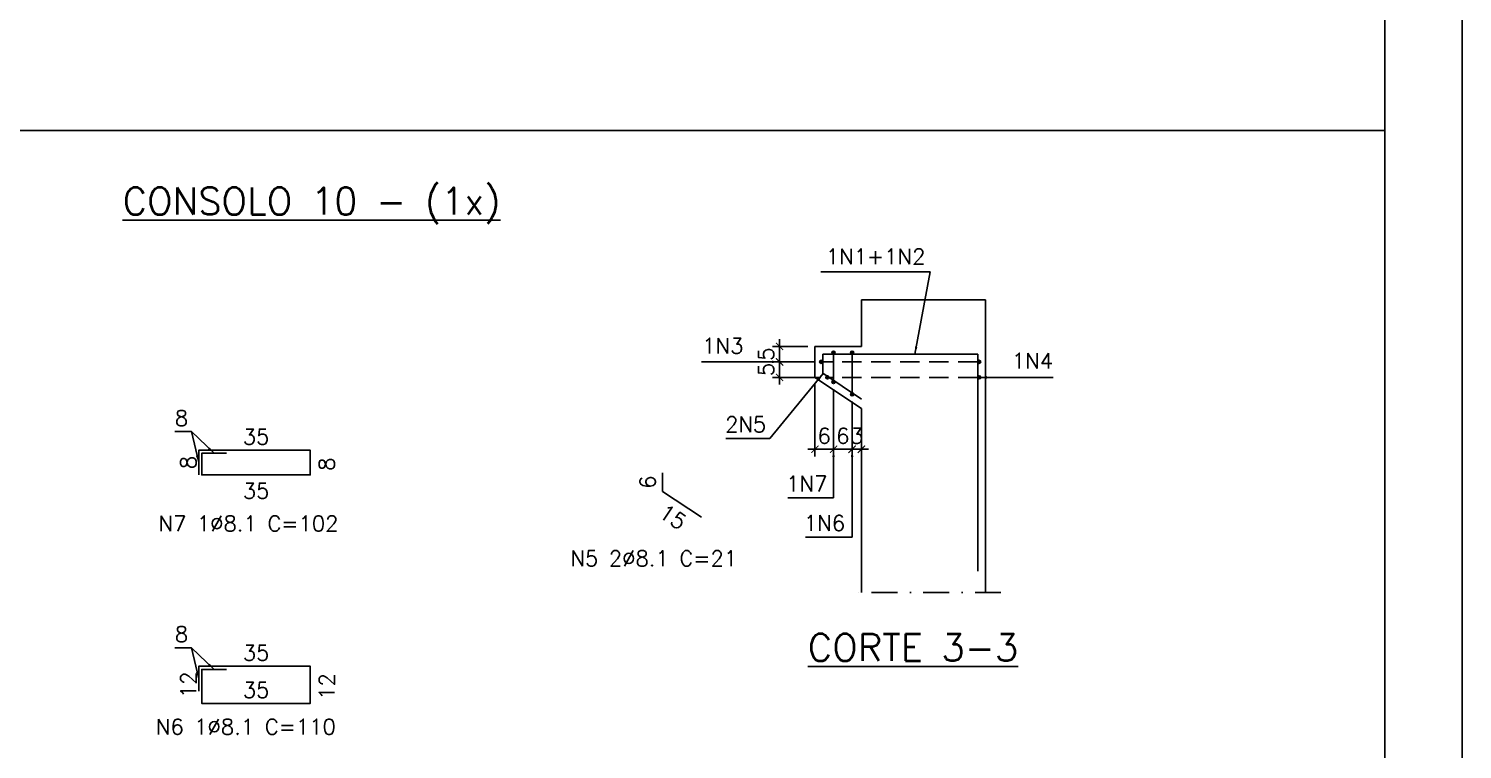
# Model space of a CAD drawing. Header units: centimetres. Extents: x 1658 to 19651, y 8082 to 11444.
# Drawn here: x 10381 to 11768, y 9110 to 9807 of the extents above; entities that cross this region are included whole.
import ezdxf

# ---------------------------------------------------------------- set-up
doc = ezdxf.new("R2010")
doc.units = ezdxf.units.CM
doc.header["$LTSCALE"] = 50
doc.header["$MEASUREMENT"] = 0
doc.header["$PDMODE"] = 67
doc.linetypes.add('DASHDOT', pattern=[1, 0.5, -0.25, 0, -0.25])
doc.linetypes.add('HIDDEN', pattern=[0.375, 0.25, -0.125])
for name, color, linetype in [('FORMATO-PRECON', 2, 'Continuous'), ('HACHURAS-PRECON', 1, 'Continuous'), ('LINHA CENTRO-PRECON', 1, 'DASHDOT'), ('LINHA-01-PRECON', 1, 'Continuous'), ('LINHA-02-PRECON', 2, 'Continuous'), ('LINHA-04-PRECON', 4, 'Continuous'), ('X1', 2, 'Continuous')]:
    doc.layers.add(name, color=color, linetype=linetype)
doc.styles.add('PRECON-ROMANS', font='romans.shx')
doc.styles.get("Standard").update_dxf_attribs({"font": 'romans.shx'})
doc.dimstyles.new('ESC50-50', dxfattribs={"dimscale": 50, "dimtxt": 0.2, "dimasz": 0.15, "dimexe": 0.15, "dimexo": 0.15, "dimgap": 0.08, "dimtad": 1, "dimdec": 1, "dimzin": 12, "dimdsep": 46, "dimtxsty": 'Standard', "dimblk": 'ARCHTICK', "dimcen": 0.09, "dimdle": 0.15, "dimclrd": 256, "dimclre": 256, "dimclrt": 2, "dimazin": 3, "dimtfac": 1, "dimtdec": 1, "dimtmove": 1, "dimatfit": 2, "dimfxl": 0.15, "dimtolj": 1, "dimtzin": 0, "dimarcsym": 0})
doc.dimstyles.new('ESC75-25', dxfattribs={"dimscale": 0, "dimtxt": 15, "dimasz": 7, "dimexe": 7, "dimexo": 7, "dimgap": 5.5, "dimtad": 1, "dimdec": 1, "dimlfac": 0.333333, "dimdsep": 46, "dimtxsty": 'Standard', "dimblk": 'ARCHTICK', "dimcen": 0.1, "dimdle": 7, "dimclrd": 256, "dimclre": 256, "dimclrt": 2, "dimadec": 0, "dimazin": 0, "dimtfac": 1, "dimtdec": 1, "dimtix": 1, "dimtmove": 2, "dimatfit": 3, "dimfxl": 1, "dimarcsym": 0})
doc.dimstyles.new('ESC75-75', dxfattribs={"dimscale": 0, "dimtxt": 15, "dimasz": 7, "dimexe": 7, "dimexo": 7, "dimgap": 5.5, "dimtad": 1, "dimdec": 1, "dimdsep": 46, "dimtxsty": 'Standard', "dimblk": 'ARCHTICK', "dimcen": 0.1, "dimdle": 7, "dimclrd": 256, "dimclre": 256, "dimclrt": 2, "dimadec": 0, "dimazin": 0, "dimtfac": 1, "dimtdec": 1, "dimtix": 1, "dimtmove": 2, "dimatfit": 3, "dimfxl": 1, "dimarcsym": 0})

# ---------------------------------------------------------------- blocks, each defined once
blk = doc.blocks.new('A$C2E607E54')
at = {"layer": 'FORMATO-PRECON'}
blk.add_lwpolyline([(0, 4200), (2970, 4200), (2970, 0), (0, 0)], close=True, dxfattribs=at)
at = {"layer": 'FORMATO-PRECON', "color": 6}
blk.add_lwpolyline([(100, 3950), (2870, 3950), (2870, 100), (100, 100)], close=True, dxfattribs=at)
blk = doc.blocks.new('*D174')
at = {"layer": 'Defpoints', "color": 0, "linetype": 'Continuous', "transparency": 16777216}
for p in [(10994.4, 9359.4, 0), (10994.4, 9359.4), (11031.9, 9334.4, 0)]:
    blk.add_point(p, dxfattribs=at)
at = {"layer": 'LINHA-01-PRECON', "color": 2, "linetype": 'Continuous', "transparency": 16777216, "insert": (11004.3, 9334.7), "char_height": 15, "attachment_point": 5, "rotation": 326.3099}
blk.add_mtext('15', dxfattribs=at)
blk = doc.blocks.new('_ArchTick')
at = {"color": 0, "linetype": 'ByBlock', "const_width": 0.15}
blk.add_lwpolyline([(-0.5, -0.5), (0.5, 0.5)], dxfattribs=at)
blk = doc.blocks.new('*D175')
at = {"layer": 'Defpoints', "color": 0, "linetype": 'Continuous', "transparency": 16777216}
for p in [(10994.4, 9377.3, 0), (10994.4, 9377.3), (10994.4, 9359.4)]:
    blk.add_point(p, dxfattribs=at)
at = {"layer": 'LINHA-01-PRECON', "color": 2, "linetype": 'Continuous', "transparency": 16777216, "insert": (10980, 9368.3), "char_height": 15, "attachment_point": 5, "rotation": 90}
blk.add_mtext('6', dxfattribs=at)
blk = doc.blocks.new('*D176')
at = {"layer": 'Defpoints', "color": 0, "transparency": 16777216}
for p in [(11141.8, 9499.8, 0), (11107.6, 9484.8), (11147.8, 9484.8, 0)]:
    blk.add_point(p, dxfattribs=at)
at = {"layer": 'LINHA-01-PRECON', "lineweight": -2, "transparency": 16777216}
for p, q in [((11107.6, 9499.8), (11107.6, 9506.8)), ((11134.8, 9499.8), (11100.6, 9499.8)), ((11107.6, 9499.8), (11107.6, 9484.8)), ((11140.8, 9484.8), (11100.6, 9484.8)), ((11107.6, 9484.8), (11107.6, 9477.8))]:
    blk.add_line(p, q, dxfattribs=at)
at = {"layer": 'LINHA-01-PRECON', "lineweight": -2, "transparency": 16777216, "xscale": 7, "yscale": 7, "zscale": 7}
for p, rotation in [((11107.6, 9499.8), 270), ((11107.6, 9484.8), 90)]:
    blk.add_blockref('_ArchTick', p, dxfattribs=dict(at, rotation=rotation))
at = {"layer": 'LINHA-01-PRECON', "color": 2, "transparency": 16777216, "insert": (11094.6, 9492.3), "char_height": 15, "attachment_point": 5, "rotation": 90}
blk.add_mtext('5', dxfattribs=at)
blk = doc.blocks.new('*D177')
at = {"layer": 'Defpoints', "color": 0, "transparency": 16777216}
for p in [(11147.8, 9484.8, 0), (11107.6, 9469.8), (11153.8, 9469.8, 0)]:
    blk.add_point(p, dxfattribs=at)
at = {"layer": 'LINHA-01-PRECON', "lineweight": -2, "transparency": 16777216}
for p, q in [((11107.6, 9484.8), (11107.6, 9491.8)), ((11140.8, 9484.8), (11100.6, 9484.8)), ((11107.6, 9484.8), (11107.6, 9469.8)), ((11146.8, 9469.8), (11100.6, 9469.8)), ((11107.6, 9469.8), (11107.6, 9462.8))]:
    blk.add_line(p, q, dxfattribs=at)
at = {"layer": 'LINHA-01-PRECON', "lineweight": -2, "transparency": 16777216, "xscale": 7, "yscale": 7, "zscale": 7}
for p, rotation in [((11107.6, 9484.8), 270), ((11107.6, 9469.8), 90)]:
    blk.add_blockref('_ArchTick', p, dxfattribs=dict(at, rotation=rotation))
at = {"layer": 'LINHA-01-PRECON', "color": 2, "transparency": 16777216, "insert": (11094.6, 9477.3), "char_height": 15, "attachment_point": 5, "rotation": 90}
blk.add_mtext('5', dxfattribs=at)
blk = doc.blocks.new('*D181')
at = {"layer": 'Defpoints', "color": 0, "transparency": 16777216}
for p in [(11141.8, 9469.8, 0), (11159.8, 9465.3, 0), (11159.8, 9400.2)]:
    blk.add_point(p, dxfattribs=at)
at = {"layer": 'LINHA-01-PRECON', "lineweight": -2, "transparency": 16777216}
for p, q in [((11141.8, 9462.8), (11141.8, 9393.2)), ((11159.8, 9458.3), (11159.8, 9393.2)), ((11141.8, 9400.2), (11134.8, 9400.2)), ((11141.8, 9400.2), (11159.8, 9400.2)), ((11159.8, 9400.2), (11166.8, 9400.2))]:
    blk.add_line(p, q, dxfattribs=at)
at = {"layer": 'LINHA-01-PRECON', "lineweight": -2, "transparency": 16777216, "xscale": 7, "yscale": 7, "zscale": 7}
blk.add_blockref('_ArchTick', (11141.8, 9400.2), dxfattribs=at)
at = {"layer": 'LINHA-01-PRECON', "lineweight": -2, "transparency": 16777216, "xscale": 7, "yscale": 7, "zscale": 7, "rotation": 180}
blk.add_blockref('_ArchTick', (11159.8, 9400.2), dxfattribs=at)
at = {"layer": 'LINHA-01-PRECON', "color": 2, "transparency": 16777216, "insert": (11150.8, 9413.2), "char_height": 15, "attachment_point": 5}
blk.add_mtext('6', dxfattribs=at)
blk = doc.blocks.new('*D182')
at = {"layer": 'Defpoints', "color": 0, "transparency": 16777216}
for p in [(11159.8, 9465.3, 0), (11177.8, 9453.3, 0), (11177.8, 9400.2)]:
    blk.add_point(p, dxfattribs=at)
at = {"layer": 'LINHA-01-PRECON', "lineweight": -2, "transparency": 16777216}
for p, q in [((11159.8, 9458.3), (11159.8, 9393.2)), ((11177.8, 9446.3), (11177.8, 9393.2)), ((11159.8, 9400.2), (11152.8, 9400.2)), ((11159.8, 9400.2), (11177.8, 9400.2)), ((11177.8, 9400.2), (11184.8, 9400.2))]:
    blk.add_line(p, q, dxfattribs=at)
at = {"layer": 'LINHA-01-PRECON', "lineweight": -2, "transparency": 16777216, "xscale": 7, "yscale": 7, "zscale": 7}
blk.add_blockref('_ArchTick', (11159.8, 9400.2), dxfattribs=at)
at = {"layer": 'LINHA-01-PRECON', "lineweight": -2, "transparency": 16777216, "xscale": 7, "yscale": 7, "zscale": 7, "rotation": 180}
blk.add_blockref('_ArchTick', (11177.8, 9400.2), dxfattribs=at)
at = {"layer": 'LINHA-01-PRECON', "color": 2, "transparency": 16777216, "insert": (11168.8, 9413.2), "char_height": 15, "attachment_point": 5}
blk.add_mtext('6', dxfattribs=at)
blk = doc.blocks.new('*D183')
at = {"layer": 'Defpoints', "color": 0, "transparency": 16777216}
for p in [(11177.8, 9453.3, 0), (11186.8, 9400.2), (11186.8, 9400.2)]:
    blk.add_point(p, dxfattribs=at)
at = {"layer": 'LINHA-01-PRECON', "lineweight": -2, "transparency": 16777216}
for p, q in [((11177.8, 9446.3), (11177.8, 9393.2)), ((11177.8, 9400.2), (11170.8, 9400.2)), ((11177.8, 9400.2), (11186.8, 9400.2)), ((11186.8, 9400.2), (11193.8, 9400.2))]:
    blk.add_line(p, q, dxfattribs=at)
at = {"layer": 'LINHA-01-PRECON', "lineweight": -2, "transparency": 16777216, "xscale": 7, "yscale": 7, "zscale": 7}
blk.add_blockref('_ArchTick', (11177.8, 9400.2), dxfattribs=at)
at = {"layer": 'LINHA-01-PRECON', "lineweight": -2, "transparency": 16777216, "xscale": 7, "yscale": 7, "zscale": 7, "rotation": 180}
blk.add_blockref('_ArchTick', (11186.8, 9400.2), dxfattribs=at)
at = {"layer": 'LINHA-01-PRECON', "color": 2, "transparency": 16777216, "insert": (11182.3, 9413.2), "char_height": 15, "attachment_point": 5}
blk.add_mtext('3', dxfattribs=at)
blk = doc.blocks.new('*D184')
at = {"layer": 'Defpoints', "color": 0, "linetype": 'Continuous', "transparency": 16777216}
for p in [(10548.4, 9375.4), (10653.4, 9375.4), (10653.4, 9375.4)]:
    blk.add_point(p, dxfattribs=at)
at = {"layer": 'LINHA-01-PRECON', "color": 2, "linetype": 'Continuous', "transparency": 16777216, "insert": (10600.9, 9359.9), "char_height": 15, "attachment_point": 5}
blk.add_mtext('35', dxfattribs=at)
blk = doc.blocks.new('*D185')
at = {"layer": 'Defpoints', "color": 0, "linetype": 'Continuous', "transparency": 16777216}
for p in [(10653.4, 9399.3), (10653.4, 9399.3), (10653.4, 9375.4)]:
    blk.add_point(p, dxfattribs=at)
at = {"layer": 'LINHA-01-PRECON', "color": 2, "linetype": 'Continuous', "transparency": 16777216, "insert": (10669.4, 9385.8), "char_height": 15, "attachment_point": 5, "rotation": 90}
blk.add_mtext('8', dxfattribs=at)
blk = doc.blocks.new('*D186')
at = {"layer": 'Defpoints', "color": 0, "linetype": 'Continuous', "transparency": 16777216}
for p in [(10548.4, 9399.3), (10548.4, 9399.3), (10653.4, 9399.3)]:
    blk.add_point(p, dxfattribs=at)
at = {"layer": 'LINHA-01-PRECON', "color": 2, "linetype": 'Continuous', "transparency": 16777216, "insert": (10600.9, 9412.3), "char_height": 15, "attachment_point": 5}
blk.add_mtext('35', dxfattribs=at)
blk = doc.blocks.new('*D187')
at = {"layer": 'Defpoints', "color": 0, "linetype": 'Continuous', "transparency": 16777216}
for p in [(10548.4, 9399.3), (10548.4, 9399.3), (10548.4, 9375.4)]:
    blk.add_point(p, dxfattribs=at)
at = {"layer": 'LINHA-01-PRECON', "color": 2, "linetype": 'Continuous', "transparency": 16777216, "insert": (10535.4, 9387.3), "char_height": 15, "attachment_point": 5, "rotation": 90}
blk.add_mtext('8', dxfattribs=at)
blk = doc.blocks.new('*D188')
at = {"layer": 'Defpoints', "color": 0, "linetype": 'Continuous', "transparency": 16777216}
for p in [(10548.4, 9154.1), (10653.4, 9154.1), (10653.4, 9154.1)]:
    blk.add_point(p, dxfattribs=at)
at = {"layer": 'LINHA-01-PRECON', "color": 2, "linetype": 'Continuous', "transparency": 16777216, "insert": (10600.9, 9167.1), "char_height": 15, "attachment_point": 5}
blk.add_mtext('35', dxfattribs=at)
blk = doc.blocks.new('*D189')
at = {"layer": 'Defpoints', "color": 0, "linetype": 'Continuous', "transparency": 16777216}
for p in [(10653.4, 9190.1), (10653.4, 9190.1), (10653.4, 9154.1)]:
    blk.add_point(p, dxfattribs=at)
at = {"layer": 'LINHA-01-PRECON', "color": 2, "linetype": 'Continuous', "transparency": 16777216, "insert": (10669.4, 9170.6), "char_height": 15, "attachment_point": 5, "rotation": 90}
blk.add_mtext('12', dxfattribs=at)
blk = doc.blocks.new('*D190')
at = {"layer": 'Defpoints', "color": 0, "linetype": 'Continuous', "transparency": 16777216}
for p in [(10548.4, 9190.1), (10548.4, 9190.1), (10653.4, 9190.1)]:
    blk.add_point(p, dxfattribs=at)
at = {"layer": 'LINHA-01-PRECON', "color": 2, "linetype": 'Continuous', "transparency": 16777216, "insert": (10600.9, 9203.1), "char_height": 15, "attachment_point": 5}
blk.add_mtext('35', dxfattribs=at)
blk = doc.blocks.new('*D191')
at = {"layer": 'Defpoints', "color": 0, "linetype": 'Continuous', "transparency": 16777216}
for p in [(10548.4, 9190.1), (10548.4, 9190.1), (10548.4, 9154.1)]:
    blk.add_point(p, dxfattribs=at)
at = {"layer": 'LINHA-01-PRECON', "color": 2, "linetype": 'Continuous', "transparency": 16777216, "insert": (10535.4, 9172.1), "char_height": 15, "attachment_point": 5, "rotation": 90}
blk.add_mtext('12', dxfattribs=at)

msp = doc.modelspace()

# ---------------------------------------------------------------- hatches: boundary and pattern name
at = {"layer": 'LINHA-01-PRECON', "linetype": 'Continuous'}
h = msp.add_hatch(color=256, dxfattribs=at)
h.dxf.hatch_style = 1
edge = h.paths.add_edge_path()
edge.add_arc((11159.8, 9493.81), 1.5, 0, 360)
h = msp.add_hatch(color=256, dxfattribs=at)
h.dxf.hatch_style = 1
edge = h.paths.add_edge_path()
edge.add_arc((11177.8, 9493.81), 1.5, 0, 360)
h = msp.add_hatch(color=256, dxfattribs=at)
h.dxf.hatch_style = 1
edge = h.paths.add_edge_path()
edge.add_arc((11147.8, 9484.81), 1.5, 0, 360)
h = msp.add_hatch(color=256, dxfattribs=at)
h.dxf.hatch_style = 1
edge = h.paths.add_edge_path()
edge.add_arc((11300.8, 9484.81), 1.5, 0, 360)
h = msp.add_hatch(color=256, dxfattribs=at)
h.dxf.hatch_style = 1
edge = h.paths.add_edge_path()
edge.add_arc((11153.82, 9469.81), 1.5, 0, 360)
h = msp.add_hatch(color=256, dxfattribs=at)
h.dxf.hatch_style = 1
edge = h.paths.add_edge_path()
edge.add_arc((11159.8, 9465.33), 1.5, 0, 360)
h = msp.add_hatch(color=256, dxfattribs=at)
h.dxf.hatch_style = 1
edge = h.paths.add_edge_path()
edge.add_arc((11300.8, 9469.81), 1.5, 0, 360)
h = msp.add_hatch(color=256, dxfattribs=at)
h.dxf.hatch_style = 1
edge = h.paths.add_edge_path()
edge.add_arc((11177.8, 9453.33), 1.5, 0, 360)

# ---------------------------------------------------------------- linework, layer by layer
at = {"layer": 'LINHA CENTRO-PRECON', "extrusion": (0, 1, 0)}
msp.add_line((11321.8, 9261.52, -0.05), (11171.8, 9261.52, -0.05), dxfattribs=at)
at = {"layer": 'LINHA-01-PRECON'}
msp.add_line((9615.86, 9708.92), (11693.36, 9708.92), dxfattribs=at)
at = {"layer": 'LINHA-01-PRECON', "linetype": 'Continuous'}
for centre in [(11159.8, 9493.81, -0.05), (11177.8, 9493.81, -0.05), (11147.8, 9484.81, -0.05), (11300.8, 9484.81, -0.05), (11153.82, 9469.81, -0.05), (11159.8, 9465.33, -0.05), (11300.8, 9469.81, -0.05), (11177.8, 9453.33, -0.05)]:
    msp.add_circle(centre, 1.5, dxfattribs=at)
at = {"layer": 'LINHA-02-PRECON', "extrusion": (0, 1, 0)}
for p, q in [((11186.8, 9499.81, -0.05), (11186.8, 9544.81, -0.05)), ((11306.8, 9544.81, -0.05), (11186.8, 9544.81, -0.05)), ((11306.8, 9544.81, -0.05), (11306.8, 9261.52, -0.05)), ((11141.8, 9499.81, -0.05), (11141.8, 9469.81, -0.05)), ((11186.8, 9499.81, -0.05), (11141.8, 9499.81, -0.05)), ((11141.8, 9469.81, -0.05), (11186.8, 9439.81, -0.05)), ((11186.8, 9261.52, -0.05), (11186.8, 9439.81, -0.05))]:
    msp.add_line(p, q, dxfattribs=at)
at = {"layer": 'LINHA-04-PRECON', "extrusion": (0, 1, 0)}
for p, q in [((11149.3, 9492.31, -0.05), (11149.3, 9473.83, -0.05)), ((11299.3, 9492.31, -0.05), (11149.3, 9492.31, -0.05)), ((11159.8, 9492.31, -0.05), (11159.8, 9466.83, -0.05)), ((11177.8, 9492.31, -0.05), (11177.8, 9454.83, -0.05)), ((11149.3, 9473.83, -0.05), (11186.8, 9448.83, -0.05)), ((10994.42, 9377.29, -0.05), (10994.42, 9359.4, -0.05)), ((10994.42, 9359.4, -0.05), (11031.92, 9334.4, -0.05))]:
    msp.add_line(p, q, dxfattribs=at)
at = {"layer": 'LINHA-04-PRECON'}
msp.add_line((11299.3, 9492.31, -0.05), (11299.3, 9282.31, -0.05), dxfattribs=at)
at = {"layer": 'LINHA-04-PRECON', "linetype": 'HIDDEN', "ltscale": 1.5, "extrusion": (0, 1, 0)}
for p, q in [((11299.3, 9484.81, -0.05), (11149.3, 9484.81, -0.05)), ((11299.3, 9469.81, -0.05), (11155.32, 9469.81, -0.05))]:
    msp.add_line(p, q, dxfattribs=at)
at = {"layer": 'LINHA-04-PRECON'}
for points in [[(10545.4, 9375.31), (10545.4, 9399.31), (10653.4, 9399.31), (10653.4, 9375.37), (10548.4, 9375.37), (10548.4, 9396.31), (10572.4, 9396.31)], [(10545.4, 9166.08), (10545.4, 9190.08), (10653.4, 9190.08), (10653.4, 9154.14), (10548.4, 9154.14), (10548.4, 9187.08), (10572.4, 9187.08)]]:
    msp.add_lwpolyline(points, dxfattribs=at)

# ---------------------------------------------------------------- block references
at = {"layer": 'HACHURAS-PRECON', "xscale": 0.7499999999999996, "yscale": 0.7499999999999996, "zscale": 0.7499999999999996}
msp.add_blockref('A$C2E607E54', (9540.86, 8293.94), dxfattribs=at)

# ---------------------------------------------------------------- texts
at = {"layer": 'LINHA-01-PRECON', "color": 4, "char_height": 26.25, "attachment_point": 5}
for s, insert in [('{\\LCONSOLO 10 - (1x)}', (10654.61, 9636.11)), ('{\\LCORTE 3-3}', (11236.72, 9208.38, -0.05))]:
    msp.add_mtext(s, dxfattribs=dict(at, insert=insert))
at = {"layer": 'LINHA-01-PRECON', "color": 2, "linetype": 'Continuous', "char_height": 15, "attachment_point": 5}
for s, insert in [('1N1+1N2', (11200.54, 9586.77, -0.05)), ('1N3', (11052.69, 9500.31)), ('1N4', (11352.46, 9485.81, -0.05)), ('8', (10528.74, 9430.39)), ('2N5', (11074.8, 9424.28, -0.05)), ('1N7', (11133.94, 9366.93)), ('1N6', (11151.03, 9328.8)), ('8', (10528.74, 9221.17))]:
    msp.add_mtext(s, dxfattribs=dict(at, insert=insert))
at = {"layer": 'X1', "style": 'PRECON-ROMANS'}
for s, p in [('N7 1%%C8.1 C=102', (10506.45, 9320.8)), ('N5 2%%C8.1 C=21', (10905.16, 9287.05)), ('N6 1%%C8.1 C=110', (10503.91, 9124.07))]:
    msp.add_text(s, height=15, dxfattribs=at).set_placement(p)

# ---------------------------------------------------------------- dimensions: what is measured, and where the dimension line sits
at = {"layer": 'LINHA-01-PRECON'}
for base, p1, p2, angle, picture, middle in [((11107.63, 9484.81), (11141.8, 9499.81, -0.05), (11147.8, 9484.81, -0.05), 90, '*D176', (11094.63, 9492.31)), ((11107.63, 9469.81), (11147.8, 9484.81, -0.05), (11153.82, 9469.81, -0.05), 90, '*D177', (11094.63, 9477.31)), ((11159.8, 9400.17), (11141.8, 9469.81, -0.05), (11159.8, 9465.33, -0.05), 180, '*D181', (11150.8, 9413.17)), ((11177.8, 9400.17), (11159.8, 9465.33, -0.05), (11177.8, 9453.33, -0.05), 180, '*D182', (11168.8, 9413.17)), ((11186.8, 9400.17), (11177.8, 9453.33, -0.05), (11186.8, 9400.17), 180, '*D183', (11182.3, 9413.17))]:
    dim = msp.add_linear_dim(base=base, p1=p1, p2=p2, angle=angle, dimstyle='ESC75-25', override={"dimscale": 1}, dxfattribs=at)
    dim.commit()
    dim.dimension.update_dxf_attribs({"geometry": picture, "text_midpoint": middle})
at = {"layer": 'LINHA-01-PRECON', "linetype": 'Continuous'}
for base, p1, p2, picture, middle in [((10548.4, 9399.31), (10653.4, 9399.31), (10548.4, 9399.31), '*D186', (10600.9, 9412.31)), ((10548.4, 9190.08), (10653.4, 9190.08), (10548.4, 9190.08), '*D190', (10600.9, 9203.08)), ((10653.4, 9154.14), (10548.4, 9154.14), (10653.4, 9154.14), '*D188', (10600.9, 9167.14))]:
    dim = msp.add_linear_dim(base=base, p1=p1, p2=p2, dimstyle='ESC75-25', override={"dimscale": 1, "dimse1": 1, "dimse2": 1, "dimsd1": 1, "dimsd2": 1}, dxfattribs=at)
    dim.commit()
    dim.dimension.update_dxf_attribs({"geometry": picture, "text_midpoint": middle})
for base, p1, p2, picture, middle in [((10548.4, 9399.31), (10548.4, 9375.37), (10548.4, 9399.31), '*D187', (10535.4, 9387.34)), ((10548.4, 9190.08), (10548.4, 9154.14), (10548.4, 9190.08), '*D191', (10535.4, 9172.11))]:
    dim = msp.add_linear_dim(base=base, p1=p1, p2=p2, angle=90, dimstyle='ESC75-25', override={"dimscale": 1, "dimse1": 1, "dimse2": 1, "dimsd1": 1, "dimsd2": 1}, dxfattribs=at)
    dim.commit()
    dim.dimension.update_dxf_attribs({"geometry": picture, "text_midpoint": middle})
for base, p1, p2, angle, picture, middle, dimtype in [((10653.4, 9399.31), (10653.4, 9375.37), (10653.4, 9399.31), 90, '*D185', (10669.36, 9385.84), 160), ((10994.42, 9377.29), (10994.42, 9359.4), (10994.42, 9377.29, -0.05), 90, '*D175', (10980.05, 9368.35), 161), ((10994.42, 9359.4), (11031.92, 9334.4, -0.05), (10994.42, 9359.4, -0.05), 146.30993, '*D174', (11004.33, 9334.68), 161), ((10653.4, 9190.08), (10653.4, 9154.14), (10653.4, 9190.08), 90, '*D189', (10669.36, 9170.61), 160)]:
    dim = msp.add_linear_dim(base=base, p1=p1, p2=p2, angle=angle, dimstyle='ESC75-25', override={"dimscale": 1, "dimse1": 1, "dimse2": 1, "dimsd1": 1, "dimsd2": 1}, dxfattribs=at)
    dim.commit()
    dim.dimension.update_dxf_attribs({"geometry": picture, "text_midpoint": middle, "dimtype": dimtype})
dim = msp.add_linear_dim(base=(10653.4, 9375.37), p1=(10548.4, 9375.37), p2=(10653.4, 9375.37), dimstyle='ESC75-25', override={"dimscale": 1, "dimse1": 1, "dimse2": 1, "dimsd1": 1, "dimsd2": 1}, dxfattribs=at)
dim.commit()
dim.dimension.update_dxf_attribs({"geometry": '*D184', "text_midpoint": (10600.9, 9359.87), "dimtype": 160})

# ---------------------------------------------------------------- leaders
for points in [[(11238.6, 9492.31, -0.05), (11253.31, 9572.08, -0.05), (11147.59, 9572.08, -0.05)], [(10545.4, 9387.31), (10538.35, 9417.31), (10522.26, 9417.31)], [(10560.4, 9396.31), (10538.35, 9417.31)], [(10545.4, 9178.08), (10538.35, 9208.09), (10522.26, 9208.09)], [(10560.4, 9187.08), (10538.35, 9208.09)]]:
    msp.add_leader(points, dimstyle='ESC75-75', override={"dimscale": 1, "dimtad": 0}, dxfattribs=at)
at = {"layer": 'LINHA-01-PRECON'}
for points in [[(11107.63, 9484.81), (11032.14, 9484.81)], [(11149.88, 9473.44, -0.05), (11098.27, 9410.54, -0.05), (11055.56, 9410.54, -0.05)], [(11300.8, 9469.81, -0.05), (11372.52, 9469.81, -0.05)], [(11159.8, 9400.17), (11159.8, 9353.2), (11115.66, 9353.2)], [(11177.8, 9400.17), (11177.8, 9315.07), (11132.76, 9315.07)]]:
    msp.add_leader(points, dimstyle='ESC50-50', override={"dimgap": 0.08, "dimtad": 1}, dxfattribs=at)

doc.saveas('drawing.dxf')
